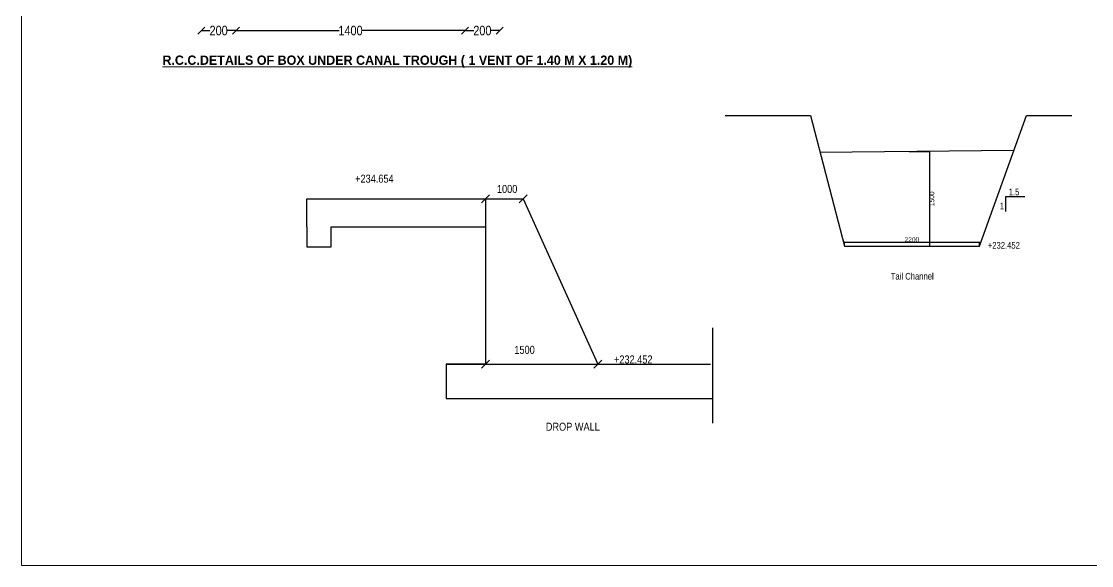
# Model space of a CAD drawing. Header units: inches. Extents: x -679659 to -168020, y 530076 to 1078123.
# Drawn here: x -242633 to -202532, y 530076 to 550486 of the extents above; entities that cross this region are included whole.
import ezdxf

# ---------------------------------------------------------------- set-up
doc = ezdxf.new("R2010")
doc.units = ezdxf.units.IN
doc.header["$LTSCALE"] = 1000
doc.header["$MEASUREMENT"] = 0
for name, color, linetype in [('abutment', 6, 'Continuous'), ('DIM', 3, 'Continuous'), ('STEEL', 5, 'Continuous')]:
    doc.layers.add(name, color=color, linetype=linetype)
doc.styles.add('ARIAL NARROW', font='ARIALN.TTF')
doc.styles.add('CITYBLUEPR', font='cityb___.ttf')
doc.dimstyles.new('STANDARD$0', dxfattribs={"dimscale": 88.888889, "dimtxt": 0.02, "dimasz": 0.02, "dimexe": 0.05, "dimexo": 0.1, "dimgap": 0.002, "dimtad": 2, "dimdec": 0, "dimzin": 1, "dimdsep": 46, "dimtxsty": 'Standard', "dimblk": 'OBLIQUE', "dimcen": 0.09, "dimadec": 0, "dimazin": 0, "dimtfac": 1, "dimtdec": 4, "dimtofl": 0, "dimtmove": 0, "dimatfit": 3, "dimfxl": 1, "dimtolj": 1, "dimtzin": 1, "dimarcsym": 0})

# ---------------------------------------------------------------- blocks, each defined once
blk = doc.blocks.new('_Oblique')
at = {"color": 0, "linetype": 'ByBlock', "lineweight": -2}
blk.add_line((-0.5, -0.5), (0.5, 0.5), dxfattribs=at)
blk = doc.blocks.new('*D38')
at = {"layer": 'Defpoints', "color": 0, "transparency": 16777216}
for p in [(-234593, 550157), (-226010, 550157), (-226010, 550140)]:
    blk.add_point(p, dxfattribs=at)
at = {"layer": 'DIM', "color": 0, "lineweight": -2, "transparency": 16777216}
for p, q in [((-234593, 550153), (-234593, 550138)), ((-234593, 550140), (-230723, 550140)), ((-226010, 550140), (-229880, 550140)), ((-226010, 550153), (-226010, 550138))]:
    blk.add_line(p, q, dxfattribs=at)
at = {"layer": 'DIM', "color": 0, "lineweight": -2, "transparency": 16777216, "xscale": 266.6666666666666, "yscale": 266.6666666666666, "zscale": 266.6666666666666, "rotation": 180}
blk.add_blockref('_Oblique', (-234593, 550140), dxfattribs=at)
at = {"layer": 'DIM', "color": 0, "lineweight": -2, "transparency": 16777216, "xscale": 266.6666666666666, "yscale": 266.6666666666666, "zscale": 266.6666666666666}
blk.add_blockref('_Oblique', (-226010, 550140), dxfattribs=at)
at = {"layer": 'DIM', "color": 0, "lineweight": 9, "transparency": 16777216, "insert": (-230301, 550140), "char_height": 355.6, "attachment_point": 5, "style": 'ARIAL NARROW'}
blk.add_mtext('\\A1;1400', dxfattribs=at)
blk = doc.blocks.new('*D39')
at = {"layer": 'Defpoints', "color": 0, "transparency": 16777216}
for p in [(-226010, 550140), (-224710, 550140), (-224710, 550140)]:
    blk.add_point(p, dxfattribs=at)
at = {"layer": 'DIM', "color": 0, "lineweight": -2, "transparency": 16777216}
for p, q in [((-226010, 550144), (-226010, 550142)), ((-226010, 550140), (-225685, 550140)), ((-224710, 550140), (-225036, 550140)), ((-224710, 550144), (-224710, 550142))]:
    blk.add_line(p, q, dxfattribs=at)
at = {"layer": 'DIM', "color": 0, "lineweight": -2, "transparency": 16777216, "xscale": 266.6666666666666, "yscale": 266.6666666666666, "zscale": 266.6666666666666, "rotation": 180}
blk.add_blockref('_Oblique', (-226010, 550140), dxfattribs=at)
at = {"layer": 'DIM', "color": 0, "lineweight": -2, "transparency": 16777216, "xscale": 266.6666666666666, "yscale": 266.6666666666666, "zscale": 266.6666666666666}
blk.add_blockref('_Oblique', (-224710, 550140), dxfattribs=at)
at = {"layer": 'DIM', "color": 0, "lineweight": 9, "transparency": 16777216, "insert": (-225360, 550140), "char_height": 355.6, "attachment_point": 5, "style": 'ARIAL NARROW'}
blk.add_mtext('\\A1;200', dxfattribs=at)
blk = doc.blocks.new('*D40')
at = {"layer": 'Defpoints', "color": 0, "transparency": 16777216}
for p in [(-235893, 550140), (-234593, 550140), (-234593, 550140)]:
    blk.add_point(p, dxfattribs=at)
at = {"layer": 'DIM', "color": 0, "lineweight": -2, "transparency": 16777216}
for p, q in [((-235893, 550144), (-235893, 550142)), ((-235893, 550140), (-235567, 550140)), ((-234593, 550140), (-234918, 550140)), ((-234593, 550144), (-234593, 550142))]:
    blk.add_line(p, q, dxfattribs=at)
at = {"layer": 'DIM', "color": 0, "lineweight": -2, "transparency": 16777216, "xscale": 266.6666666666666, "yscale": 266.6666666666666, "zscale": 266.6666666666666, "rotation": 180}
blk.add_blockref('_Oblique', (-235893, 550140), dxfattribs=at)
at = {"layer": 'DIM', "color": 0, "lineweight": -2, "transparency": 16777216, "xscale": 266.6666666666666, "yscale": 266.6666666666666, "zscale": 266.6666666666666}
blk.add_blockref('_Oblique', (-234593, 550140), dxfattribs=at)
at = {"layer": 'DIM', "color": 0, "lineweight": 9, "transparency": 16777216, "insert": (-235243, 550140), "char_height": 355.6, "attachment_point": 5, "style": 'ARIAL NARROW'}
blk.add_mtext('\\A1;200', dxfattribs=at)
blk = doc.blocks.new('*D94')
at = {"layer": 'Defpoints', "color": 0, "transparency": 16777216}
for p in [(-209378, 545612), (-209378, 542054), (-208606, 542054)]:
    blk.add_point(p, dxfattribs=at)
at = {"layer": 'STEEL', "color": 0, "lineweight": -2, "transparency": 16777216}
for p, q in [((-209369, 545612), (-208602, 545612)), ((-208606, 545612), (-208606, 542054)), ((-209369, 542054), (-208602, 542054))]:
    blk.add_line(p, q, dxfattribs=at)
at = {"layer": 'STEEL', "color": 0, "lineweight": -2, "transparency": 16777216, "xscale": 1.777777777777778, "yscale": 1.777777777777778, "zscale": 1.777777777777778}
for p, rotation in [((-208606, 545612), 90), ((-208606, 542054), 270)]:
    blk.add_blockref('_Oblique', p, dxfattribs=dict(at, rotation=rotation))
at = {"layer": 'STEEL', "color": 0, "transparency": 16777216, "insert": (-208517, 543833), "char_height": 1.78, "attachment_point": 5, "rotation": 90}
blk.add_mtext('\\A1;{\\H100x;1500}', dxfattribs=at)
blk = doc.blocks.new('*D95')
at = {"layer": 'Defpoints', "color": 0, "transparency": 16777216}
for p in [(-206736, 542211), (-211797, 542054), (-206736, 542054)]:
    blk.add_point(p, dxfattribs=at)
at = {"layer": 'STEEL', "color": 0, "lineweight": -2, "transparency": 16777216}
for p, q in [((-211797, 542063), (-211797, 542216)), ((-211797, 542211), (-206736, 542211)), ((-206736, 542063), (-206736, 542216))]:
    blk.add_line(p, q, dxfattribs=at)
at = {"layer": 'STEEL', "color": 0, "lineweight": -2, "transparency": 16777216, "xscale": 1.777777777777778, "yscale": 1.777777777777778, "zscale": 1.777777777777778, "rotation": 180}
blk.add_blockref('_Oblique', (-211797, 542211), dxfattribs=at)
at = {"layer": 'STEEL', "color": 0, "lineweight": -2, "transparency": 16777216, "xscale": 1.777777777777778, "yscale": 1.777777777777778, "zscale": 1.777777777777778}
blk.add_blockref('_Oblique', (-206736, 542211), dxfattribs=at)
at = {"layer": 'STEEL', "color": 0, "transparency": 16777216, "insert": (-209266, 542300), "char_height": 1.78, "attachment_point": 5}
blk.add_mtext('\\A1;{\\H100x;2200}', dxfattribs=at)
blk = doc.blocks.new('*D110')
at = {"layer": 'Defpoints', "color": 0, "transparency": 16777216}
for p in [(-225247, 543828), (-223826, 543828), (-223826, 543828)]:
    blk.add_point(p, dxfattribs=at)
at = {"layer": 'STEEL', "color": 0, "lineweight": -2, "transparency": 16777216}
for p, q in [((-225247, 543829), (-225247, 543829)), ((-225247, 543828), (-223826, 543828)), ((-223826, 543829), (-223826, 543829))]:
    blk.add_line(p, q, dxfattribs=at)
at = {"layer": 'STEEL', "color": 0, "lineweight": -2, "transparency": 16777216, "xscale": 300, "yscale": 300, "zscale": 300, "rotation": 180}
blk.add_blockref('_Oblique', (-225247, 543828), dxfattribs=at)
at = {"layer": 'STEEL', "color": 0, "lineweight": -2, "transparency": 16777216, "xscale": 300, "yscale": 300, "zscale": 300}
blk.add_blockref('_Oblique', (-223826, 543828), dxfattribs=at)
at = {"layer": 'STEEL', "color": 0, "lineweight": 9, "transparency": 16777216, "insert": (-224433, 544199), "char_height": 300, "attachment_point": 5, "style": 'ARIAL NARROW'}
blk.add_mtext('\\A1;1000', dxfattribs=at)
blk = doc.blocks.new('*D111')
at = {"layer": 'Defpoints', "color": 0, "transparency": 16777216}
for p in [(-225247, 537629), (-221040, 537629), (-221040, 537629)]:
    blk.add_point(p, dxfattribs=at)
at = {"layer": 'STEEL', "color": 0, "lineweight": -2, "transparency": 16777216}
for p, q in [((-225247, 537630), (-225247, 537631)), ((-225247, 537629), (-221040, 537629)), ((-221040, 537630), (-221040, 537631))]:
    blk.add_line(p, q, dxfattribs=at)
at = {"layer": 'STEEL', "color": 0, "lineweight": -2, "transparency": 16777216, "xscale": 300, "yscale": 300, "zscale": 300, "rotation": 180}
blk.add_blockref('_Oblique', (-225247, 537629), dxfattribs=at)
at = {"layer": 'STEEL', "color": 0, "lineweight": -2, "transparency": 16777216, "xscale": 300, "yscale": 300, "zscale": 300}
blk.add_blockref('_Oblique', (-221040, 537629), dxfattribs=at)
at = {"layer": 'STEEL', "color": 0, "lineweight": 9, "transparency": 16777216, "insert": (-223780, 538166), "char_height": 300, "attachment_point": 5, "style": 'ARIAL NARROW'}
blk.add_mtext('\\A1;1500', dxfattribs=at)

msp = doc.modelspace()

# ---------------------------------------------------------------- linework, layer by layer
at = {"color": 0, "linetype": 'ByBlock', "lineweight": 9}
for p in [(-242633.4, 578737.2), (-168030, 530076)]:
    msp.add_line(p, (-242633.4, 530076), dxfattribs=at)
at = {"layer": 'STEEL', "color": 0}
for p, q in [((-216261.5, 546957.5), (-213070.5, 546957.5)), ((-213070.5, 546957.5), (-211797, 542054)), ((-206735.5, 542054), (-204975, 546957.5)), ((-204975, 546957.5), (-203269.5, 546957.5)), ((-212711.5, 545575.2), (-205442.1, 545656.5)), ((-231939.1, 542783.4), (-231939.1, 543827.9)), ((-231939.1, 543827.9), (-225247.1, 543827.9)), ((-225247.1, 543827.9), (-225247.1, 537629.4)), ((-225247.1, 543827.9), (-223826.1, 543827.9)), ((-223826.1, 543827.9), (-221040.1, 537629.4)), ((-205743, 543351.5), (-205743, 543916)), ((-205743, 543916), (-205036.5, 543916)), ((-231939.1, 542783.4), (-231939.1, 542034.4)), ((-231028.6, 542783.4), (-225247.1, 542783.4)), ((-231028.6, 542034.4), (-231028.6, 542783.4)), ((-231939.1, 542034.4), (-231028.6, 542034.4)), ((-211797, 542054), (-206735.5, 542054)), ((-216740.6, 538991.4), (-216740.6, 535417.4)), ((-225247.1, 537629.4), (-226711.1, 537629.4)), ((-226711.1, 537629.4), (-216812.6, 537629.4)), ((-226711.1, 537629.4), (-226711.1, 536345.4)), ((-226711.1, 536345.4), (-216740.6, 536345.4))]:
    msp.add_line(p, q, dxfattribs=at)

# ---------------------------------------------------------------- texts
at = {"layer": 'abutment', "color": 0, "lineweight": 9, "style": 'CITYBLUEPR'}
msp.add_text('%%UR.C.C.DETAILS OF BOX UNDER CANAL TROUGH ( 1 VENT OF 1.40 M X 1.20 M)', height=350, dxfattribs=at).set_placement((-237349.3, 548856.2))
at = {"layer": 'abutment', "color": 0, "lineweight": 9, "char_height": 250, "attachment_point": 6, "style": 'ARIAL NARROW'}
for s, insert in [('1.5', (-205239, 544088.6)), ('1', (-205811.5, 543565.5)), ('+232.452', (-205219, 542085.6)), ('Tail Channel', (-208449.5, 540926.6))]:
    msp.add_mtext(s, dxfattribs=dict(at, insert=insert))
at = {"layer": 'STEEL', "color": 0, "lineweight": 9, "style": 'ARIAL NARROW'}
for s, p in [('+234.654', (-230127.7, 544436.5)), ('+232.452', (-220428.2, 537657.5)), ('DROP WALL', (-222983.2, 535135))]:
    msp.add_text(s, height=300, dxfattribs=at).set_placement(p)

# ---------------------------------------------------------------- dimensions: what is measured, and where the dimension line sits
at = {"layer": 'DIM', "color": 0, "lineweight": 9}
for base, p1, p2, text, picture, middle in [((-234592.7, 550139.8), (-235892.7, 550139.8), (-234592.7, 550139.8), '200', '*D40', (-235242.7, 550139.8)), ((-226010.2, 550139.8), (-234592.7, 550157), (-226010.2, 550157), '1400', '*D38', (-230301.5, 550139.8)), ((-224710.2, 550139.8), (-226010.2, 550139.8), (-224710.2, 550139.8), '200', '*D39', (-225360.2, 550139.8))]:
    dim = msp.add_linear_dim(base=base, p1=p1, p2=p2, text=text, dimstyle='STANDARD$0', override={"dimtxt": 4, "dimasz": 3, "dimexe": 0.02, "dimexo": 0.05, "dimgap": 0.008, "dimtad": 0, "dimtxsty": 'ARIAL NARROW', "dimblk1": 'Oblique', "dimblk2": 'Oblique', "dimsah": 1}, dxfattribs=at)
    dim.commit()
    dim.dimension.update_dxf_attribs({"geometry": picture, "text_midpoint": middle})
at = {"layer": 'STEEL', "color": 0}
dim = msp.add_linear_dim(base=(-208606, 542054), p1=(-209377.7, 545612.5), p2=(-209377.7, 542054), angle=90, text='{\\H100x;1500}', dimstyle='STANDARD$0', dxfattribs=at)
dim.commit()
dim.dimension.update_dxf_attribs({"geometry": '*D94', "text_midpoint": (-208516.9, 543833.2)})
at = {"layer": 'STEEL', "color": 0, "lineweight": 9}
for base, p1, p2, text, picture, middle in [((-223826.1, 543827.9), (-225247.1, 543827.9), (-223826.1, 543827.9), '1000', '*D110', (-224432.6, 544198.9)), ((-221040.1, 537629.4), (-225247.1, 537629.4), (-221040.1, 537629.4), '1500', '*D111', (-223779.6, 538166.4))]:
    dim = msp.add_linear_dim(base=base, p1=p1, p2=p2, text=text, dimstyle='STANDARD$0', override={"dimscale": 1, "dimtxt": 300, "dimasz": 300, "dimexe": 1.25, "dimexo": 0.625, "dimgap": 0.625, "dimtad": 0, "dimzin": 8, "dimtxsty": 'ARIAL NARROW', "dimcen": 2.5, "dimtdec": 0, "dimtofl": 1, "dimtmove": 2, "dimtzin": 0}, dxfattribs=at)
    dim.commit()
    dim.dimension.update_dxf_attribs({"geometry": picture, "text_midpoint": middle, "dimtype": 160})
at = {"layer": 'STEEL', "color": 0}
dim = msp.add_aligned_dim(p1=(-211797, 542054), p2=(-206735.5, 542054), distance=157.2, text='{\\H100x;2200}', dimstyle='STANDARD$0', dxfattribs=at)
dim.commit()
dim.dimension.update_dxf_attribs({"geometry": '*D95', "text_midpoint": (-209266.3, 542300.2)})

doc.saveas('drawing.dxf')
